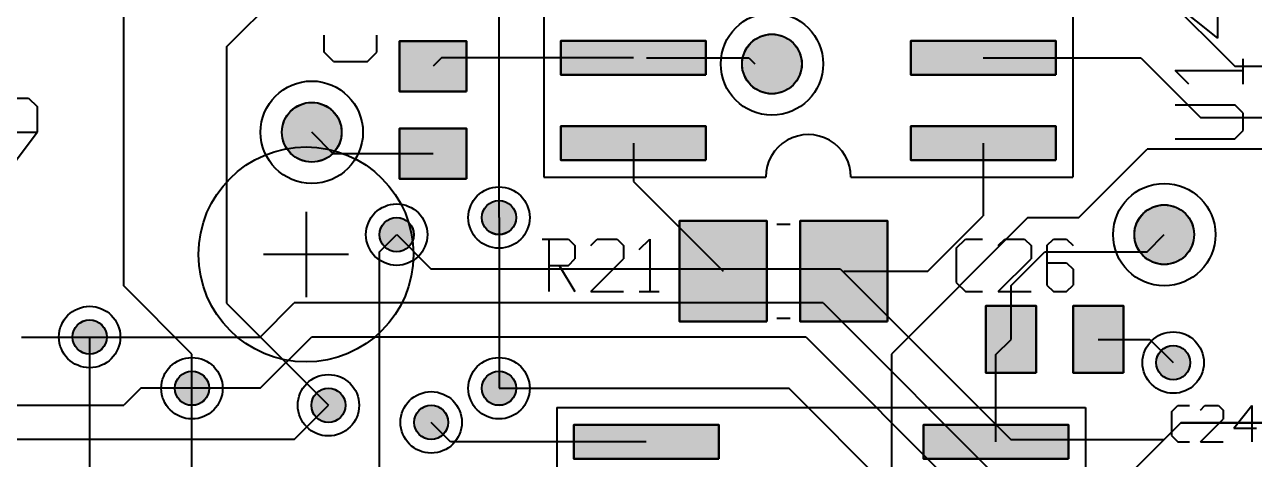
# Model space of a CAD drawing. Header units: millimetres. Extents: x 3 to 131, y 2 to 65.
# Drawn here: x 87.59 to 105.9, y 35.14 to 41.61 of the extents above; entities that cross this region are included whole.
import ezdxf

# ---------------------------------------------------------------- set-up
doc = ezdxf.new("R2010")
doc.units = ezdxf.units.MM
for name, color, linetype in [('bottom_copper', 7, 'Continuous'), ('drill_plated', 7, 'Continuous'), ('top_copper', 7, 'Continuous'), ('top_silk', 7, 'Continuous')]:
    doc.layers.add(name, color=color, linetype=linetype)

msp = doc.modelspace()

# ---------------------------------------------------------------- hatches: boundary and pattern name
at = {"layer": 'bottom_copper', "lineweight": 40}
for points in [[(99.154, 40.934), (99.128, 40.85), (99.087, 40.774), (99.032, 40.706), (98.965, 40.651), (98.888, 40.61), (98.805, 40.585), (98.718, 40.576), (98.631, 40.585), (98.548, 40.61), (98.471, 40.651), (98.403, 40.706), (98.348, 40.774), (98.307, 40.85), (98.282, 40.934), (98.273, 41.021), (98.282, 41.107), (98.307, 41.191), (98.348, 41.268), (98.403, 41.335), (98.471, 41.39), (98.548, 41.431), (98.631, 41.457), (98.718, 41.465), (98.805, 41.457), (98.888, 41.431), (98.965, 41.39), (99.032, 41.335), (99.087, 41.268), (99.128, 41.191), (99.154, 41.107), (99.162, 41.021), (99.154, 40.934)], [(92.302, 39.918), (92.277, 39.834), (92.235, 39.758), (92.18, 39.69), (92.113, 39.635), (92.036, 39.594), (91.953, 39.569), (91.866, 39.56), (91.779, 39.569), (91.696, 39.594), (91.619, 39.635), (91.552, 39.69), (91.496, 39.758), (91.455, 39.834), (91.43, 39.918), (91.421, 40.005), (91.43, 40.091), (91.455, 40.175), (91.496, 40.252), (91.552, 40.319), (91.619, 40.374), (91.696, 40.415), (91.779, 40.441), (91.866, 40.449), (91.953, 40.441), (92.036, 40.415), (92.113, 40.374), (92.18, 40.319), (92.235, 40.252), (92.277, 40.175), (92.302, 40.091), (92.31, 40.005), (92.302, 39.918)], [(94.903, 38.685), (94.888, 38.637), (94.865, 38.593), (94.833, 38.555), (94.795, 38.523), (94.751, 38.5), (94.703, 38.485), (94.654, 38.481), (94.604, 38.485), (94.557, 38.5), (94.513, 38.523), (94.474, 38.555), (94.443, 38.593), (94.419, 38.637), (94.405, 38.685), (94.4, 38.735), (94.405, 38.784), (94.419, 38.832), (94.443, 38.876), (94.474, 38.914), (94.513, 38.946), (94.557, 38.969), (94.604, 38.984), (94.654, 38.989), (94.703, 38.984), (94.751, 38.969), (94.795, 38.946), (94.833, 38.914), (94.865, 38.876), (94.888, 38.832), (94.903, 38.784), (94.908, 38.735), (94.903, 38.685)], [(104.996, 38.394), (104.97, 38.31), (104.929, 38.234), (104.874, 38.166), (104.807, 38.111), (104.73, 38.07), (104.647, 38.045), (104.56, 38.036), (104.473, 38.045), (104.39, 38.07), (104.313, 38.111), (104.245, 38.166), (104.19, 38.234), (104.149, 38.31), (104.124, 38.394), (104.115, 38.481), (104.124, 38.567), (104.149, 38.651), (104.19, 38.728), (104.245, 38.795), (104.313, 38.85), (104.39, 38.891), (104.473, 38.917), (104.56, 38.925), (104.647, 38.917), (104.73, 38.891), (104.807, 38.85), (104.874, 38.795), (104.929, 38.728), (104.97, 38.651), (104.996, 38.567), (105.004, 38.481), (104.996, 38.394)], [(93.379, 38.431), (93.364, 38.383), (93.341, 38.339), (93.309, 38.301), (93.271, 38.269), (93.227, 38.246), (93.179, 38.231), (93.13, 38.227), (93.08, 38.231), (93.033, 38.246), (92.989, 38.269), (92.95, 38.301), (92.919, 38.339), (92.895, 38.383), (92.881, 38.431), (92.876, 38.481), (92.881, 38.53), (92.895, 38.578), (92.919, 38.622), (92.95, 38.66), (92.989, 38.692), (93.033, 38.715), (93.08, 38.73), (93.13, 38.735), (93.179, 38.73), (93.227, 38.715), (93.271, 38.692), (93.309, 38.66), (93.341, 38.622), (93.364, 38.578), (93.379, 38.53), (93.384, 38.481), (93.379, 38.431)], [(88.807, 36.907), (88.792, 36.859), (88.769, 36.815), (88.737, 36.777), (88.699, 36.745), (88.655, 36.722), (88.607, 36.707), (88.558, 36.703), (88.508, 36.707), (88.461, 36.722), (88.417, 36.745), (88.378, 36.777), (88.347, 36.815), (88.323, 36.859), (88.309, 36.907), (88.304, 36.957), (88.309, 37.006), (88.323, 37.054), (88.347, 37.098), (88.378, 37.136), (88.417, 37.168), (88.461, 37.191), (88.508, 37.206), (88.558, 37.211), (88.607, 37.206), (88.655, 37.191), (88.699, 37.168), (88.737, 37.136), (88.769, 37.098), (88.792, 37.054), (88.807, 37.006), (88.812, 36.957), (88.807, 36.907)], [(104.942, 36.526), (104.928, 36.478), (104.904, 36.434), (104.873, 36.396), (104.834, 36.364), (104.79, 36.341), (104.742, 36.326), (104.693, 36.322), (104.643, 36.326), (104.596, 36.341), (104.552, 36.364), (104.513, 36.396), (104.482, 36.434), (104.458, 36.478), (104.444, 36.526), (104.439, 36.576), (104.444, 36.625), (104.458, 36.673), (104.482, 36.717), (104.513, 36.755), (104.552, 36.787), (104.596, 36.81), (104.643, 36.825), (104.693, 36.83), (104.742, 36.825), (104.79, 36.81), (104.834, 36.787), (104.873, 36.755), (104.904, 36.717), (104.928, 36.673), (104.942, 36.625), (104.947, 36.576), (104.942, 36.526)], [(90.331, 36.145), (90.316, 36.097), (90.293, 36.053), (90.261, 36.015), (90.223, 35.983), (90.179, 35.96), (90.131, 35.945), (90.082, 35.941), (90.032, 35.945), (89.985, 35.96), (89.941, 35.983), (89.902, 36.015), (89.871, 36.053), (89.847, 36.097), (89.833, 36.145), (89.828, 36.194), (89.833, 36.244), (89.847, 36.292), (89.871, 36.336), (89.902, 36.374), (89.941, 36.406), (89.985, 36.429), (90.032, 36.444), (90.082, 36.449), (90.131, 36.444), (90.179, 36.429), (90.223, 36.406), (90.261, 36.374), (90.293, 36.336), (90.316, 36.292), (90.331, 36.244), (90.336, 36.194), (90.331, 36.145)], [(94.903, 36.145), (94.888, 36.097), (94.865, 36.053), (94.833, 36.015), (94.795, 35.983), (94.751, 35.96), (94.703, 35.945), (94.654, 35.941), (94.604, 35.945), (94.557, 35.96), (94.513, 35.983), (94.474, 36.015), (94.443, 36.053), (94.419, 36.097), (94.405, 36.145), (94.4, 36.194), (94.405, 36.244), (94.419, 36.292), (94.443, 36.336), (94.474, 36.374), (94.513, 36.406), (94.557, 36.429), (94.604, 36.444), (94.654, 36.449), (94.703, 36.444), (94.751, 36.429), (94.795, 36.406), (94.833, 36.374), (94.865, 36.336), (94.888, 36.292), (94.903, 36.244), (94.908, 36.194), (94.903, 36.145)], [(92.363, 35.891), (92.348, 35.843), (92.325, 35.799), (92.293, 35.761), (92.255, 35.729), (92.211, 35.706), (92.163, 35.691), (92.114, 35.687), (92.064, 35.691), (92.017, 35.706), (91.973, 35.729), (91.934, 35.761), (91.903, 35.799), (91.879, 35.843), (91.865, 35.891), (91.86, 35.941), (91.865, 35.99), (91.879, 36.038), (91.903, 36.082), (91.934, 36.12), (91.973, 36.152), (92.017, 36.175), (92.064, 36.19), (92.114, 36.194), (92.163, 36.19), (92.211, 36.175), (92.255, 36.152), (92.293, 36.12), (92.325, 36.082), (92.348, 36.038), (92.363, 35.99), (92.368, 35.941), (92.363, 35.891)], [(93.893, 35.637), (93.879, 35.589), (93.855, 35.545), (93.824, 35.507), (93.785, 35.475), (93.741, 35.452), (93.693, 35.437), (93.644, 35.432), (93.594, 35.437), (93.547, 35.452), (93.503, 35.475), (93.464, 35.507), (93.433, 35.545), (93.409, 35.589), (93.395, 35.637), (93.39, 35.687), (93.395, 35.736), (93.409, 35.784), (93.433, 35.828), (93.464, 35.866), (93.503, 35.898), (93.547, 35.921), (93.594, 35.936), (93.644, 35.941), (93.693, 35.936), (93.741, 35.921), (93.785, 35.898), (93.824, 35.866), (93.855, 35.828), (93.879, 35.784), (93.893, 35.736), (93.898, 35.687), (93.893, 35.637)]]:
    msp.add_hatch(color=7, dxfattribs=at).paths.add_polyline_path(points, flags=0)
at = {"layer": 'drill_plated', "lineweight": 40}
for points in [[(99.154, 40.934), (99.128, 40.85), (99.087, 40.774), (99.032, 40.706), (98.965, 40.651), (98.888, 40.61), (98.805, 40.585), (98.718, 40.576), (98.631, 40.585), (98.548, 40.61), (98.471, 40.651), (98.403, 40.706), (98.348, 40.774), (98.307, 40.85), (98.282, 40.934), (98.273, 41.021), (98.282, 41.107), (98.307, 41.191), (98.348, 41.268), (98.403, 41.335), (98.471, 41.39), (98.548, 41.431), (98.631, 41.457), (98.718, 41.465), (98.805, 41.457), (98.888, 41.431), (98.965, 41.39), (99.032, 41.335), (99.087, 41.268), (99.128, 41.191), (99.154, 41.107), (99.162, 41.021), (99.154, 40.934)], [(92.302, 39.918), (92.277, 39.834), (92.235, 39.758), (92.18, 39.69), (92.113, 39.635), (92.036, 39.594), (91.953, 39.569), (91.866, 39.56), (91.779, 39.569), (91.696, 39.594), (91.619, 39.635), (91.552, 39.69), (91.496, 39.758), (91.455, 39.834), (91.43, 39.918), (91.421, 40.005), (91.43, 40.091), (91.455, 40.175), (91.496, 40.252), (91.552, 40.319), (91.619, 40.374), (91.696, 40.415), (91.779, 40.441), (91.866, 40.449), (91.953, 40.441), (92.036, 40.415), (92.113, 40.374), (92.18, 40.319), (92.235, 40.252), (92.277, 40.175), (92.302, 40.091), (92.31, 40.005), (92.302, 39.918)], [(94.903, 38.685), (94.888, 38.637), (94.865, 38.593), (94.833, 38.555), (94.795, 38.523), (94.751, 38.5), (94.703, 38.485), (94.654, 38.481), (94.604, 38.485), (94.557, 38.5), (94.513, 38.523), (94.474, 38.555), (94.443, 38.593), (94.419, 38.637), (94.405, 38.685), (94.4, 38.735), (94.405, 38.784), (94.419, 38.832), (94.443, 38.876), (94.474, 38.914), (94.513, 38.946), (94.557, 38.969), (94.604, 38.984), (94.654, 38.989), (94.703, 38.984), (94.751, 38.969), (94.795, 38.946), (94.833, 38.914), (94.865, 38.876), (94.888, 38.832), (94.903, 38.784), (94.908, 38.735), (94.903, 38.685)], [(104.996, 38.394), (104.97, 38.31), (104.929, 38.234), (104.874, 38.166), (104.807, 38.111), (104.73, 38.07), (104.647, 38.045), (104.56, 38.036), (104.473, 38.045), (104.39, 38.07), (104.313, 38.111), (104.245, 38.166), (104.19, 38.234), (104.149, 38.31), (104.124, 38.394), (104.115, 38.481), (104.124, 38.567), (104.149, 38.651), (104.19, 38.728), (104.245, 38.795), (104.313, 38.85), (104.39, 38.891), (104.473, 38.917), (104.56, 38.925), (104.647, 38.917), (104.73, 38.891), (104.807, 38.85), (104.874, 38.795), (104.929, 38.728), (104.97, 38.651), (104.996, 38.567), (105.004, 38.481), (104.996, 38.394)], [(93.379, 38.431), (93.364, 38.383), (93.341, 38.339), (93.309, 38.301), (93.271, 38.269), (93.227, 38.246), (93.179, 38.231), (93.13, 38.227), (93.08, 38.231), (93.033, 38.246), (92.989, 38.269), (92.95, 38.301), (92.919, 38.339), (92.895, 38.383), (92.881, 38.431), (92.876, 38.481), (92.881, 38.53), (92.895, 38.578), (92.919, 38.622), (92.95, 38.66), (92.989, 38.692), (93.033, 38.715), (93.08, 38.73), (93.13, 38.735), (93.179, 38.73), (93.227, 38.715), (93.271, 38.692), (93.309, 38.66), (93.341, 38.622), (93.364, 38.578), (93.379, 38.53), (93.384, 38.481), (93.379, 38.431)], [(88.807, 36.907), (88.792, 36.859), (88.769, 36.815), (88.737, 36.777), (88.699, 36.745), (88.655, 36.722), (88.607, 36.707), (88.558, 36.703), (88.508, 36.707), (88.461, 36.722), (88.417, 36.745), (88.378, 36.777), (88.347, 36.815), (88.323, 36.859), (88.309, 36.907), (88.304, 36.957), (88.309, 37.006), (88.323, 37.054), (88.347, 37.098), (88.378, 37.136), (88.417, 37.168), (88.461, 37.191), (88.508, 37.206), (88.558, 37.211), (88.607, 37.206), (88.655, 37.191), (88.699, 37.168), (88.737, 37.136), (88.769, 37.098), (88.792, 37.054), (88.807, 37.006), (88.812, 36.957), (88.807, 36.907)], [(104.942, 36.526), (104.928, 36.478), (104.904, 36.434), (104.873, 36.396), (104.834, 36.364), (104.79, 36.341), (104.742, 36.326), (104.693, 36.322), (104.643, 36.326), (104.596, 36.341), (104.552, 36.364), (104.513, 36.396), (104.482, 36.434), (104.458, 36.478), (104.444, 36.526), (104.439, 36.576), (104.444, 36.625), (104.458, 36.673), (104.482, 36.717), (104.513, 36.755), (104.552, 36.787), (104.596, 36.81), (104.643, 36.825), (104.693, 36.83), (104.742, 36.825), (104.79, 36.81), (104.834, 36.787), (104.873, 36.755), (104.904, 36.717), (104.928, 36.673), (104.942, 36.625), (104.947, 36.576), (104.942, 36.526)], [(90.331, 36.145), (90.316, 36.097), (90.293, 36.053), (90.261, 36.015), (90.223, 35.983), (90.179, 35.96), (90.131, 35.945), (90.082, 35.941), (90.032, 35.945), (89.985, 35.96), (89.941, 35.983), (89.902, 36.015), (89.871, 36.053), (89.847, 36.097), (89.833, 36.145), (89.828, 36.194), (89.833, 36.244), (89.847, 36.292), (89.871, 36.336), (89.902, 36.374), (89.941, 36.406), (89.985, 36.429), (90.032, 36.444), (90.082, 36.449), (90.131, 36.444), (90.179, 36.429), (90.223, 36.406), (90.261, 36.374), (90.293, 36.336), (90.316, 36.292), (90.331, 36.244), (90.336, 36.194), (90.331, 36.145)], [(94.903, 36.145), (94.888, 36.097), (94.865, 36.053), (94.833, 36.015), (94.795, 35.983), (94.751, 35.96), (94.703, 35.945), (94.654, 35.941), (94.604, 35.945), (94.557, 35.96), (94.513, 35.983), (94.474, 36.015), (94.443, 36.053), (94.419, 36.097), (94.405, 36.145), (94.4, 36.194), (94.405, 36.244), (94.419, 36.292), (94.443, 36.336), (94.474, 36.374), (94.513, 36.406), (94.557, 36.429), (94.604, 36.444), (94.654, 36.449), (94.703, 36.444), (94.751, 36.429), (94.795, 36.406), (94.833, 36.374), (94.865, 36.336), (94.888, 36.292), (94.903, 36.244), (94.908, 36.194), (94.903, 36.145)], [(92.363, 35.891), (92.348, 35.843), (92.325, 35.799), (92.293, 35.761), (92.255, 35.729), (92.211, 35.706), (92.163, 35.691), (92.114, 35.687), (92.064, 35.691), (92.017, 35.706), (91.973, 35.729), (91.934, 35.761), (91.903, 35.799), (91.879, 35.843), (91.865, 35.891), (91.86, 35.941), (91.865, 35.99), (91.879, 36.038), (91.903, 36.082), (91.934, 36.12), (91.973, 36.152), (92.017, 36.175), (92.064, 36.19), (92.114, 36.194), (92.163, 36.19), (92.211, 36.175), (92.255, 36.152), (92.293, 36.12), (92.325, 36.082), (92.348, 36.038), (92.363, 35.99), (92.368, 35.941), (92.363, 35.891)], [(93.893, 35.637), (93.879, 35.589), (93.855, 35.545), (93.824, 35.507), (93.785, 35.475), (93.741, 35.452), (93.693, 35.437), (93.644, 35.432), (93.594, 35.437), (93.547, 35.452), (93.503, 35.475), (93.464, 35.507), (93.433, 35.545), (93.409, 35.589), (93.395, 35.637), (93.39, 35.687), (93.395, 35.736), (93.409, 35.784), (93.433, 35.828), (93.464, 35.866), (93.503, 35.898), (93.547, 35.921), (93.594, 35.936), (93.644, 35.941), (93.693, 35.936), (93.741, 35.921), (93.785, 35.898), (93.824, 35.866), (93.855, 35.828), (93.879, 35.784), (93.893, 35.736), (93.898, 35.687), (93.893, 35.637)]]:
    msp.add_hatch(color=7, dxfattribs=at).paths.add_polyline_path(points, flags=0)
at = {"layer": 'top_copper', "lineweight": 40}
for points in [[(99.154, 40.934), (99.128, 40.85), (99.087, 40.774), (99.032, 40.706), (98.965, 40.651), (98.888, 40.61), (98.805, 40.585), (98.718, 40.576), (98.631, 40.585), (98.548, 40.61), (98.471, 40.651), (98.403, 40.706), (98.348, 40.774), (98.307, 40.85), (98.282, 40.934), (98.273, 41.021), (98.282, 41.107), (98.307, 41.191), (98.348, 41.268), (98.403, 41.335), (98.471, 41.39), (98.548, 41.431), (98.631, 41.457), (98.718, 41.465), (98.805, 41.457), (98.888, 41.431), (98.965, 41.39), (99.032, 41.335), (99.087, 41.268), (99.128, 41.191), (99.154, 41.107), (99.162, 41.021), (99.154, 40.934)], [(94.172, 40.611), (93.172, 40.611), (93.172, 41.361), (94.172, 41.361), (94.172, 40.611)], [(97.736, 40.859), (95.577, 40.859), (95.577, 41.367), (97.736, 41.367), (97.736, 40.859)], [(102.943, 40.859), (100.784, 40.859), (100.784, 41.367), (102.943, 41.367), (102.943, 40.859)], [(92.302, 39.918), (92.277, 39.834), (92.235, 39.758), (92.18, 39.69), (92.113, 39.635), (92.036, 39.594), (91.953, 39.569), (91.866, 39.56), (91.779, 39.569), (91.696, 39.594), (91.619, 39.635), (91.552, 39.69), (91.496, 39.758), (91.455, 39.834), (91.43, 39.918), (91.421, 40.005), (91.43, 40.091), (91.455, 40.175), (91.496, 40.252), (91.552, 40.319), (91.619, 40.374), (91.696, 40.415), (91.779, 40.441), (91.866, 40.449), (91.953, 40.441), (92.036, 40.415), (92.113, 40.374), (92.18, 40.319), (92.235, 40.252), (92.277, 40.175), (92.302, 40.091), (92.31, 40.005), (92.302, 39.918)], [(94.172, 39.311), (93.172, 39.311), (93.172, 40.06), (94.172, 40.06), (94.172, 39.311)], [(97.736, 39.589), (95.577, 39.589), (95.577, 40.097), (97.736, 40.097), (97.736, 39.589)], [(102.943, 39.589), (100.784, 39.589), (100.784, 40.097), (102.943, 40.097), (102.943, 39.589)], [(94.903, 38.685), (94.888, 38.637), (94.865, 38.593), (94.833, 38.555), (94.795, 38.523), (94.751, 38.5), (94.703, 38.485), (94.654, 38.481), (94.604, 38.485), (94.557, 38.5), (94.513, 38.523), (94.474, 38.555), (94.443, 38.593), (94.419, 38.637), (94.405, 38.685), (94.4, 38.735), (94.405, 38.784), (94.419, 38.832), (94.443, 38.876), (94.474, 38.914), (94.513, 38.946), (94.557, 38.969), (94.604, 38.984), (94.654, 38.989), (94.703, 38.984), (94.751, 38.969), (94.795, 38.946), (94.833, 38.914), (94.865, 38.876), (94.888, 38.832), (94.903, 38.784), (94.908, 38.735), (94.903, 38.685)], [(104.996, 38.394), (104.97, 38.31), (104.929, 38.234), (104.874, 38.166), (104.807, 38.111), (104.73, 38.07), (104.647, 38.045), (104.56, 38.036), (104.473, 38.045), (104.39, 38.07), (104.313, 38.111), (104.245, 38.166), (104.19, 38.234), (104.149, 38.31), (104.124, 38.394), (104.115, 38.481), (104.124, 38.567), (104.149, 38.651), (104.19, 38.728), (104.245, 38.795), (104.313, 38.85), (104.39, 38.891), (104.473, 38.917), (104.56, 38.925), (104.647, 38.917), (104.73, 38.891), (104.807, 38.85), (104.874, 38.795), (104.929, 38.728), (104.97, 38.651), (104.996, 38.567), (105.004, 38.481), (104.996, 38.394)], [(93.379, 38.431), (93.364, 38.383), (93.341, 38.339), (93.309, 38.301), (93.271, 38.269), (93.227, 38.246), (93.179, 38.231), (93.13, 38.227), (93.08, 38.231), (93.033, 38.246), (92.989, 38.269), (92.95, 38.301), (92.919, 38.339), (92.895, 38.383), (92.881, 38.431), (92.876, 38.481), (92.881, 38.53), (92.895, 38.578), (92.919, 38.622), (92.95, 38.66), (92.989, 38.692), (93.033, 38.715), (93.08, 38.73), (93.13, 38.735), (93.179, 38.73), (93.227, 38.715), (93.271, 38.692), (93.309, 38.66), (93.341, 38.622), (93.364, 38.578), (93.379, 38.53), (93.384, 38.481), (93.379, 38.431)], [(98.64, 37.188), (97.34, 37.188), (97.34, 38.687), (98.64, 38.687), (98.64, 37.188)], [(100.44, 37.188), (99.14, 37.188), (99.14, 38.687), (100.44, 38.687), (100.44, 37.188)], [(102.653, 36.422), (101.903, 36.422), (101.903, 37.422), (102.653, 37.422), (102.653, 36.422)], [(103.953, 36.422), (103.204, 36.422), (103.204, 37.422), (103.953, 37.422), (103.953, 36.422)], [(88.807, 36.907), (88.792, 36.859), (88.769, 36.815), (88.737, 36.777), (88.699, 36.745), (88.655, 36.722), (88.607, 36.707), (88.558, 36.703), (88.508, 36.707), (88.461, 36.722), (88.417, 36.745), (88.378, 36.777), (88.347, 36.815), (88.323, 36.859), (88.309, 36.907), (88.304, 36.957), (88.309, 37.006), (88.323, 37.054), (88.347, 37.098), (88.378, 37.136), (88.417, 37.168), (88.461, 37.191), (88.508, 37.206), (88.558, 37.211), (88.607, 37.206), (88.655, 37.191), (88.699, 37.168), (88.737, 37.136), (88.769, 37.098), (88.792, 37.054), (88.807, 37.006), (88.812, 36.957), (88.807, 36.907)], [(104.942, 36.526), (104.928, 36.478), (104.904, 36.434), (104.873, 36.396), (104.834, 36.364), (104.79, 36.341), (104.742, 36.326), (104.693, 36.322), (104.643, 36.326), (104.596, 36.341), (104.552, 36.364), (104.513, 36.396), (104.482, 36.434), (104.458, 36.478), (104.444, 36.526), (104.439, 36.576), (104.444, 36.625), (104.458, 36.673), (104.482, 36.717), (104.513, 36.755), (104.552, 36.787), (104.596, 36.81), (104.643, 36.825), (104.693, 36.83), (104.742, 36.825), (104.79, 36.81), (104.834, 36.787), (104.873, 36.755), (104.904, 36.717), (104.928, 36.673), (104.942, 36.625), (104.947, 36.576), (104.942, 36.526)], [(90.331, 36.145), (90.316, 36.097), (90.293, 36.053), (90.261, 36.015), (90.223, 35.983), (90.179, 35.96), (90.131, 35.945), (90.082, 35.941), (90.032, 35.945), (89.985, 35.96), (89.941, 35.983), (89.902, 36.015), (89.871, 36.053), (89.847, 36.097), (89.833, 36.145), (89.828, 36.194), (89.833, 36.244), (89.847, 36.292), (89.871, 36.336), (89.902, 36.374), (89.941, 36.406), (89.985, 36.429), (90.032, 36.444), (90.082, 36.449), (90.131, 36.444), (90.179, 36.429), (90.223, 36.406), (90.261, 36.374), (90.293, 36.336), (90.316, 36.292), (90.331, 36.244), (90.336, 36.194), (90.331, 36.145)], [(94.903, 36.145), (94.888, 36.097), (94.865, 36.053), (94.833, 36.015), (94.795, 35.983), (94.751, 35.96), (94.703, 35.945), (94.654, 35.941), (94.604, 35.945), (94.557, 35.96), (94.513, 35.983), (94.474, 36.015), (94.443, 36.053), (94.419, 36.097), (94.405, 36.145), (94.4, 36.194), (94.405, 36.244), (94.419, 36.292), (94.443, 36.336), (94.474, 36.374), (94.513, 36.406), (94.557, 36.429), (94.604, 36.444), (94.654, 36.449), (94.703, 36.444), (94.751, 36.429), (94.795, 36.406), (94.833, 36.374), (94.865, 36.336), (94.888, 36.292), (94.903, 36.244), (94.908, 36.194), (94.903, 36.145)], [(92.363, 35.891), (92.348, 35.843), (92.325, 35.799), (92.293, 35.761), (92.255, 35.729), (92.211, 35.706), (92.163, 35.691), (92.114, 35.687), (92.064, 35.691), (92.017, 35.706), (91.973, 35.729), (91.934, 35.761), (91.903, 35.799), (91.879, 35.843), (91.865, 35.891), (91.86, 35.941), (91.865, 35.99), (91.879, 36.038), (91.903, 36.082), (91.934, 36.12), (91.973, 36.152), (92.017, 36.175), (92.064, 36.19), (92.114, 36.194), (92.163, 36.19), (92.211, 36.175), (92.255, 36.152), (92.293, 36.12), (92.325, 36.082), (92.348, 36.038), (92.363, 35.99), (92.368, 35.941), (92.363, 35.891)], [(93.893, 35.637), (93.879, 35.589), (93.855, 35.545), (93.824, 35.507), (93.785, 35.475), (93.741, 35.452), (93.693, 35.437), (93.644, 35.432), (93.594, 35.437), (93.547, 35.452), (93.503, 35.475), (93.464, 35.507), (93.433, 35.545), (93.409, 35.589), (93.395, 35.637), (93.39, 35.687), (93.395, 35.736), (93.409, 35.784), (93.433, 35.828), (93.464, 35.866), (93.503, 35.898), (93.547, 35.921), (93.594, 35.936), (93.644, 35.941), (93.693, 35.936), (93.741, 35.921), (93.785, 35.898), (93.824, 35.866), (93.855, 35.828), (93.879, 35.784), (93.893, 35.736), (93.898, 35.687), (93.893, 35.637)], [(97.927, 35.144), (95.768, 35.144), (95.768, 35.652), (97.927, 35.652), (97.927, 35.144)], [(103.134, 35.144), (100.975, 35.144), (100.975, 35.652), (103.134, 35.652), (103.134, 35.144)]]:
    msp.add_hatch(color=7, dxfattribs=at).paths.add_polyline_path(points, flags=0)

# ---------------------------------------------------------------- linework, layer by layer
at = {"layer": 'bottom_copper', "color": 7, "lineweight": 40}
for p, q in [((94.654, 38.735), (94.654, 48.133)), ((93.13, 38.481), (93.638, 37.973)), ((93.638, 37.973), (99.734, 37.973)), ((99.734, 37.973), (102.274, 35.432)), ((91.098, 36.957), (91.606, 37.465)), ((99.48, 37.465), (91.606, 37.465)), ((99.48, 37.465), (102.782, 34.163)), ((87.542, 36.957), (91.098, 36.957)), ((91.098, 36.194), (91.86, 36.957)), ((99.226, 36.957), (91.86, 36.957)), ((99.226, 36.957), (102.528, 33.654)), ((89.32, 36.194), (89.066, 35.941)), ((91.098, 36.194), (89.32, 36.194)), ((94.654, 36.194), (98.972, 36.194)), ((101.258, 33.908), (98.972, 36.194)), ((66.463, 35.944), (89.066, 35.941)), ((91.606, 35.432), (92.114, 35.941)), ((104.56, 35.432), (104.809, 35.682)), ((104.809, 35.682), (107.866, 35.682)), ((91.606, 35.432), (70.778, 35.432)), ((102.274, 35.432), (104.56, 35.432))]:
    msp.add_line(p, q, dxfattribs=at)
for points in [[(99.154, 40.934), (99.128, 40.85), (99.087, 40.774), (99.032, 40.706), (98.965, 40.651), (98.888, 40.61), (98.805, 40.585), (98.718, 40.576), (98.631, 40.585), (98.548, 40.61), (98.471, 40.651), (98.403, 40.706), (98.348, 40.774), (98.307, 40.85), (98.282, 40.934), (98.273, 41.021), (98.282, 41.107), (98.307, 41.191), (98.348, 41.268), (98.403, 41.335), (98.471, 41.39), (98.548, 41.431), (98.631, 41.457), (98.718, 41.465), (98.805, 41.457), (98.888, 41.431), (98.965, 41.39), (99.032, 41.335), (99.087, 41.268), (99.128, 41.191), (99.154, 41.107), (99.162, 41.021), (99.154, 40.934)], [(92.302, 39.918), (92.277, 39.834), (92.235, 39.758), (92.18, 39.69), (92.113, 39.635), (92.036, 39.594), (91.953, 39.569), (91.866, 39.56), (91.779, 39.569), (91.696, 39.594), (91.619, 39.635), (91.552, 39.69), (91.496, 39.758), (91.455, 39.834), (91.43, 39.918), (91.421, 40.005), (91.43, 40.091), (91.455, 40.175), (91.496, 40.252), (91.552, 40.319), (91.619, 40.374), (91.696, 40.415), (91.779, 40.441), (91.866, 40.449), (91.953, 40.441), (92.036, 40.415), (92.113, 40.374), (92.18, 40.319), (92.235, 40.252), (92.277, 40.175), (92.302, 40.091), (92.31, 40.005), (92.302, 39.918)], [(94.903, 38.685), (94.888, 38.637), (94.865, 38.593), (94.833, 38.555), (94.795, 38.523), (94.751, 38.5), (94.703, 38.485), (94.654, 38.481), (94.604, 38.485), (94.557, 38.5), (94.513, 38.523), (94.474, 38.555), (94.443, 38.593), (94.419, 38.637), (94.405, 38.685), (94.4, 38.735), (94.405, 38.784), (94.419, 38.832), (94.443, 38.876), (94.474, 38.914), (94.513, 38.946), (94.557, 38.969), (94.604, 38.984), (94.654, 38.989), (94.703, 38.984), (94.751, 38.969), (94.795, 38.946), (94.833, 38.914), (94.865, 38.876), (94.888, 38.832), (94.903, 38.784), (94.908, 38.735), (94.903, 38.685)], [(104.996, 38.394), (104.97, 38.31), (104.929, 38.234), (104.874, 38.166), (104.807, 38.111), (104.73, 38.07), (104.647, 38.045), (104.56, 38.036), (104.473, 38.045), (104.39, 38.07), (104.313, 38.111), (104.245, 38.166), (104.19, 38.234), (104.149, 38.31), (104.124, 38.394), (104.115, 38.481), (104.124, 38.567), (104.149, 38.651), (104.19, 38.728), (104.245, 38.795), (104.313, 38.85), (104.39, 38.891), (104.473, 38.917), (104.56, 38.925), (104.647, 38.917), (104.73, 38.891), (104.807, 38.85), (104.874, 38.795), (104.929, 38.728), (104.97, 38.651), (104.996, 38.567), (105.004, 38.481), (104.996, 38.394)], [(93.379, 38.431), (93.364, 38.383), (93.341, 38.339), (93.309, 38.301), (93.271, 38.269), (93.227, 38.246), (93.179, 38.231), (93.13, 38.227), (93.08, 38.231), (93.033, 38.246), (92.989, 38.269), (92.95, 38.301), (92.919, 38.339), (92.895, 38.383), (92.881, 38.431), (92.876, 38.481), (92.881, 38.53), (92.895, 38.578), (92.919, 38.622), (92.95, 38.66), (92.989, 38.692), (93.033, 38.715), (93.08, 38.73), (93.13, 38.735), (93.179, 38.73), (93.227, 38.715), (93.271, 38.692), (93.309, 38.66), (93.341, 38.622), (93.364, 38.578), (93.379, 38.53), (93.384, 38.481), (93.379, 38.431)], [(88.807, 36.907), (88.792, 36.859), (88.769, 36.815), (88.737, 36.777), (88.699, 36.745), (88.655, 36.722), (88.607, 36.707), (88.558, 36.703), (88.508, 36.707), (88.461, 36.722), (88.417, 36.745), (88.378, 36.777), (88.347, 36.815), (88.323, 36.859), (88.309, 36.907), (88.304, 36.957), (88.309, 37.006), (88.323, 37.054), (88.347, 37.098), (88.378, 37.136), (88.417, 37.168), (88.461, 37.191), (88.508, 37.206), (88.558, 37.211), (88.607, 37.206), (88.655, 37.191), (88.699, 37.168), (88.737, 37.136), (88.769, 37.098), (88.792, 37.054), (88.807, 37.006), (88.812, 36.957), (88.807, 36.907)], [(104.942, 36.526), (104.928, 36.478), (104.904, 36.434), (104.873, 36.396), (104.834, 36.364), (104.79, 36.341), (104.742, 36.326), (104.693, 36.322), (104.643, 36.326), (104.596, 36.341), (104.552, 36.364), (104.513, 36.396), (104.482, 36.434), (104.458, 36.478), (104.444, 36.526), (104.439, 36.576), (104.444, 36.625), (104.458, 36.673), (104.482, 36.717), (104.513, 36.755), (104.552, 36.787), (104.596, 36.81), (104.643, 36.825), (104.693, 36.83), (104.742, 36.825), (104.79, 36.81), (104.834, 36.787), (104.873, 36.755), (104.904, 36.717), (104.928, 36.673), (104.942, 36.625), (104.947, 36.576), (104.942, 36.526)], [(90.331, 36.145), (90.316, 36.097), (90.293, 36.053), (90.261, 36.015), (90.223, 35.983), (90.179, 35.96), (90.131, 35.945), (90.082, 35.941), (90.032, 35.945), (89.985, 35.96), (89.941, 35.983), (89.902, 36.015), (89.871, 36.053), (89.847, 36.097), (89.833, 36.145), (89.828, 36.194), (89.833, 36.244), (89.847, 36.292), (89.871, 36.336), (89.902, 36.374), (89.941, 36.406), (89.985, 36.429), (90.032, 36.444), (90.082, 36.449), (90.131, 36.444), (90.179, 36.429), (90.223, 36.406), (90.261, 36.374), (90.293, 36.336), (90.316, 36.292), (90.331, 36.244), (90.336, 36.194), (90.331, 36.145)], [(94.903, 36.145), (94.888, 36.097), (94.865, 36.053), (94.833, 36.015), (94.795, 35.983), (94.751, 35.96), (94.703, 35.945), (94.654, 35.941), (94.604, 35.945), (94.557, 35.96), (94.513, 35.983), (94.474, 36.015), (94.443, 36.053), (94.419, 36.097), (94.405, 36.145), (94.4, 36.194), (94.405, 36.244), (94.419, 36.292), (94.443, 36.336), (94.474, 36.374), (94.513, 36.406), (94.557, 36.429), (94.604, 36.444), (94.654, 36.449), (94.703, 36.444), (94.751, 36.429), (94.795, 36.406), (94.833, 36.374), (94.865, 36.336), (94.888, 36.292), (94.903, 36.244), (94.908, 36.194), (94.903, 36.145)], [(92.363, 35.891), (92.348, 35.843), (92.325, 35.799), (92.293, 35.761), (92.255, 35.729), (92.211, 35.706), (92.163, 35.691), (92.114, 35.687), (92.064, 35.691), (92.017, 35.706), (91.973, 35.729), (91.934, 35.761), (91.903, 35.799), (91.879, 35.843), (91.865, 35.891), (91.86, 35.941), (91.865, 35.99), (91.879, 36.038), (91.903, 36.082), (91.934, 36.12), (91.973, 36.152), (92.017, 36.175), (92.064, 36.19), (92.114, 36.194), (92.163, 36.19), (92.211, 36.175), (92.255, 36.152), (92.293, 36.12), (92.325, 36.082), (92.348, 36.038), (92.363, 35.99), (92.368, 35.941), (92.363, 35.891)], [(93.893, 35.637), (93.879, 35.589), (93.855, 35.545), (93.824, 35.507), (93.785, 35.475), (93.741, 35.452), (93.693, 35.437), (93.644, 35.432), (93.594, 35.437), (93.547, 35.452), (93.503, 35.475), (93.464, 35.507), (93.433, 35.545), (93.409, 35.589), (93.395, 35.637), (93.39, 35.687), (93.395, 35.736), (93.409, 35.784), (93.433, 35.828), (93.464, 35.866), (93.503, 35.898), (93.547, 35.921), (93.594, 35.936), (93.644, 35.941), (93.693, 35.936), (93.741, 35.921), (93.785, 35.898), (93.824, 35.866), (93.855, 35.828), (93.879, 35.784), (93.893, 35.736), (93.898, 35.687), (93.893, 35.637)]]:
    msp.add_lwpolyline(points, close=True, dxfattribs=at)
for centre, major_axis in [((98.718, 41.021), (0.762, 0)), ((98.718, 41.021), (0.445, 0)), ((91.866, 40.005), (0.762, 0)), ((91.866, 40.005), (0.445, 0)), ((94.654, 38.735), (0.457, 0)), ((104.56, 38.481), (0.762, 0)), ((93.13, 38.481), (0.457, 0)), ((94.654, 38.735), (0.254, 0)), ((104.56, 38.481), (0.445, 0)), ((93.13, 38.481), (0.254, 0)), ((88.558, 36.957), (0.457, 0)), ((88.558, 36.957), (0.254, 0)), ((104.693, 36.576), (0.457, 0)), ((104.693, 36.576), (0.254, 0)), ((90.082, 36.194), (0.457, 0)), ((94.654, 36.194), (0.457, 0)), ((90.082, 36.194), (0.254, 0)), ((94.654, 36.194), (0.254, 0)), ((92.114, 35.941), (0.457, 0)), ((92.114, 35.941), (0.254, 0)), ((93.644, 35.687), (0.457, 0)), ((93.644, 35.687), (0.254, 0))]:
    msp.add_ellipse(centre, major_axis=major_axis, ratio=1, dxfattribs=at)
at = {"layer": 'drill_plated', "color": 7, "lineweight": 40}
for points in [[(99.154, 40.934), (99.128, 40.85), (99.087, 40.774), (99.032, 40.706), (98.965, 40.651), (98.888, 40.61), (98.805, 40.585), (98.718, 40.576), (98.631, 40.585), (98.548, 40.61), (98.471, 40.651), (98.403, 40.706), (98.348, 40.774), (98.307, 40.85), (98.282, 40.934), (98.273, 41.021), (98.282, 41.107), (98.307, 41.191), (98.348, 41.268), (98.403, 41.335), (98.471, 41.39), (98.548, 41.431), (98.631, 41.457), (98.718, 41.465), (98.805, 41.457), (98.888, 41.431), (98.965, 41.39), (99.032, 41.335), (99.087, 41.268), (99.128, 41.191), (99.154, 41.107), (99.162, 41.021), (99.154, 40.934)], [(92.302, 39.918), (92.277, 39.834), (92.235, 39.758), (92.18, 39.69), (92.113, 39.635), (92.036, 39.594), (91.953, 39.569), (91.866, 39.56), (91.779, 39.569), (91.696, 39.594), (91.619, 39.635), (91.552, 39.69), (91.496, 39.758), (91.455, 39.834), (91.43, 39.918), (91.421, 40.005), (91.43, 40.091), (91.455, 40.175), (91.496, 40.252), (91.552, 40.319), (91.619, 40.374), (91.696, 40.415), (91.779, 40.441), (91.866, 40.449), (91.953, 40.441), (92.036, 40.415), (92.113, 40.374), (92.18, 40.319), (92.235, 40.252), (92.277, 40.175), (92.302, 40.091), (92.31, 40.005), (92.302, 39.918)], [(94.903, 38.685), (94.888, 38.637), (94.865, 38.593), (94.833, 38.555), (94.795, 38.523), (94.751, 38.5), (94.703, 38.485), (94.654, 38.481), (94.604, 38.485), (94.557, 38.5), (94.513, 38.523), (94.474, 38.555), (94.443, 38.593), (94.419, 38.637), (94.405, 38.685), (94.4, 38.735), (94.405, 38.784), (94.419, 38.832), (94.443, 38.876), (94.474, 38.914), (94.513, 38.946), (94.557, 38.969), (94.604, 38.984), (94.654, 38.989), (94.703, 38.984), (94.751, 38.969), (94.795, 38.946), (94.833, 38.914), (94.865, 38.876), (94.888, 38.832), (94.903, 38.784), (94.908, 38.735), (94.903, 38.685)], [(104.996, 38.394), (104.97, 38.31), (104.929, 38.234), (104.874, 38.166), (104.807, 38.111), (104.73, 38.07), (104.647, 38.045), (104.56, 38.036), (104.473, 38.045), (104.39, 38.07), (104.313, 38.111), (104.245, 38.166), (104.19, 38.234), (104.149, 38.31), (104.124, 38.394), (104.115, 38.481), (104.124, 38.567), (104.149, 38.651), (104.19, 38.728), (104.245, 38.795), (104.313, 38.85), (104.39, 38.891), (104.473, 38.917), (104.56, 38.925), (104.647, 38.917), (104.73, 38.891), (104.807, 38.85), (104.874, 38.795), (104.929, 38.728), (104.97, 38.651), (104.996, 38.567), (105.004, 38.481), (104.996, 38.394)], [(93.379, 38.431), (93.364, 38.383), (93.341, 38.339), (93.309, 38.301), (93.271, 38.269), (93.227, 38.246), (93.179, 38.231), (93.13, 38.227), (93.08, 38.231), (93.033, 38.246), (92.989, 38.269), (92.95, 38.301), (92.919, 38.339), (92.895, 38.383), (92.881, 38.431), (92.876, 38.481), (92.881, 38.53), (92.895, 38.578), (92.919, 38.622), (92.95, 38.66), (92.989, 38.692), (93.033, 38.715), (93.08, 38.73), (93.13, 38.735), (93.179, 38.73), (93.227, 38.715), (93.271, 38.692), (93.309, 38.66), (93.341, 38.622), (93.364, 38.578), (93.379, 38.53), (93.384, 38.481), (93.379, 38.431)], [(88.807, 36.907), (88.792, 36.859), (88.769, 36.815), (88.737, 36.777), (88.699, 36.745), (88.655, 36.722), (88.607, 36.707), (88.558, 36.703), (88.508, 36.707), (88.461, 36.722), (88.417, 36.745), (88.378, 36.777), (88.347, 36.815), (88.323, 36.859), (88.309, 36.907), (88.304, 36.957), (88.309, 37.006), (88.323, 37.054), (88.347, 37.098), (88.378, 37.136), (88.417, 37.168), (88.461, 37.191), (88.508, 37.206), (88.558, 37.211), (88.607, 37.206), (88.655, 37.191), (88.699, 37.168), (88.737, 37.136), (88.769, 37.098), (88.792, 37.054), (88.807, 37.006), (88.812, 36.957), (88.807, 36.907)], [(104.942, 36.526), (104.928, 36.478), (104.904, 36.434), (104.873, 36.396), (104.834, 36.364), (104.79, 36.341), (104.742, 36.326), (104.693, 36.322), (104.643, 36.326), (104.596, 36.341), (104.552, 36.364), (104.513, 36.396), (104.482, 36.434), (104.458, 36.478), (104.444, 36.526), (104.439, 36.576), (104.444, 36.625), (104.458, 36.673), (104.482, 36.717), (104.513, 36.755), (104.552, 36.787), (104.596, 36.81), (104.643, 36.825), (104.693, 36.83), (104.742, 36.825), (104.79, 36.81), (104.834, 36.787), (104.873, 36.755), (104.904, 36.717), (104.928, 36.673), (104.942, 36.625), (104.947, 36.576), (104.942, 36.526)], [(90.331, 36.145), (90.316, 36.097), (90.293, 36.053), (90.261, 36.015), (90.223, 35.983), (90.179, 35.96), (90.131, 35.945), (90.082, 35.941), (90.032, 35.945), (89.985, 35.96), (89.941, 35.983), (89.902, 36.015), (89.871, 36.053), (89.847, 36.097), (89.833, 36.145), (89.828, 36.194), (89.833, 36.244), (89.847, 36.292), (89.871, 36.336), (89.902, 36.374), (89.941, 36.406), (89.985, 36.429), (90.032, 36.444), (90.082, 36.449), (90.131, 36.444), (90.179, 36.429), (90.223, 36.406), (90.261, 36.374), (90.293, 36.336), (90.316, 36.292), (90.331, 36.244), (90.336, 36.194), (90.331, 36.145)], [(94.903, 36.145), (94.888, 36.097), (94.865, 36.053), (94.833, 36.015), (94.795, 35.983), (94.751, 35.96), (94.703, 35.945), (94.654, 35.941), (94.604, 35.945), (94.557, 35.96), (94.513, 35.983), (94.474, 36.015), (94.443, 36.053), (94.419, 36.097), (94.405, 36.145), (94.4, 36.194), (94.405, 36.244), (94.419, 36.292), (94.443, 36.336), (94.474, 36.374), (94.513, 36.406), (94.557, 36.429), (94.604, 36.444), (94.654, 36.449), (94.703, 36.444), (94.751, 36.429), (94.795, 36.406), (94.833, 36.374), (94.865, 36.336), (94.888, 36.292), (94.903, 36.244), (94.908, 36.194), (94.903, 36.145)], [(92.363, 35.891), (92.348, 35.843), (92.325, 35.799), (92.293, 35.761), (92.255, 35.729), (92.211, 35.706), (92.163, 35.691), (92.114, 35.687), (92.064, 35.691), (92.017, 35.706), (91.973, 35.729), (91.934, 35.761), (91.903, 35.799), (91.879, 35.843), (91.865, 35.891), (91.86, 35.941), (91.865, 35.99), (91.879, 36.038), (91.903, 36.082), (91.934, 36.12), (91.973, 36.152), (92.017, 36.175), (92.064, 36.19), (92.114, 36.194), (92.163, 36.19), (92.211, 36.175), (92.255, 36.152), (92.293, 36.12), (92.325, 36.082), (92.348, 36.038), (92.363, 35.99), (92.368, 35.941), (92.363, 35.891)], [(93.893, 35.637), (93.879, 35.589), (93.855, 35.545), (93.824, 35.507), (93.785, 35.475), (93.741, 35.452), (93.693, 35.437), (93.644, 35.432), (93.594, 35.437), (93.547, 35.452), (93.503, 35.475), (93.464, 35.507), (93.433, 35.545), (93.409, 35.589), (93.395, 35.637), (93.39, 35.687), (93.395, 35.736), (93.409, 35.784), (93.433, 35.828), (93.464, 35.866), (93.503, 35.898), (93.547, 35.921), (93.594, 35.936), (93.644, 35.941), (93.693, 35.936), (93.741, 35.921), (93.785, 35.898), (93.824, 35.866), (93.855, 35.828), (93.879, 35.784), (93.893, 35.736), (93.898, 35.687), (93.893, 35.637)]]:
    msp.add_lwpolyline(points, close=True, dxfattribs=at)
for centre, major_axis in [((98.718, 41.021), (0.445, 0)), ((91.866, 40.005), (0.445, 0)), ((94.654, 38.735), (0.254, 0)), ((104.56, 38.481), (0.445, 0)), ((93.13, 38.481), (0.254, 0)), ((88.558, 36.957), (0.254, 0)), ((104.693, 36.576), (0.254, 0)), ((90.082, 36.194), (0.254, 0)), ((94.654, 36.194), (0.254, 0)), ((92.114, 35.941), (0.254, 0)), ((93.644, 35.687), (0.254, 0))]:
    msp.add_ellipse(centre, major_axis=major_axis, ratio=1, dxfattribs=at)
at = {"layer": 'top_copper', "color": 7, "lineweight": 40}
for p, q in [((89.066, 37.718), (89.066, 50.927)), ((90.596, 41.275), (91.704, 42.383)), ((104.213, 42.383), (105.61, 40.986)), ((90.596, 41.275), (90.596, 37.459)), ((93.172, 41.361), (93.172, 40.611)), ((94.172, 41.361), (93.172, 41.361)), ((94.172, 40.611), (94.172, 41.361)), ((95.577, 41.367), (95.577, 40.859)), ((97.736, 41.367), (95.577, 41.367)), ((97.736, 40.859), (97.736, 41.367)), ((100.784, 41.367), (100.784, 40.859)), ((102.943, 41.367), (100.784, 41.367)), ((102.943, 40.859), (102.943, 41.367)), ((93.799, 41.113), (93.672, 40.986)), ((96.657, 41.113), (93.799, 41.113)), ((96.848, 41.113), (98.372, 41.113)), ((98.372, 41.113), (98.464, 41.021)), ((101.864, 41.113), (104.213, 41.113)), ((104.213, 41.113), (105.102, 40.224)), ((95.577, 40.859), (97.736, 40.859)), ((100.784, 40.859), (102.943, 40.859)), ((105.61, 40.986), (107.642, 40.986)), ((93.172, 40.611), (94.172, 40.611)), ((105.102, 40.224), (108.15, 40.224)), ((92.185, 39.686), (91.866, 40.005)), ((93.172, 40.06), (93.172, 39.311)), ((94.172, 40.06), (93.172, 40.06)), ((94.172, 39.311), (94.172, 40.06)), ((95.577, 40.097), (95.577, 39.589)), ((97.736, 40.097), (95.577, 40.097)), ((97.736, 39.589), (97.736, 40.097)), ((100.784, 40.097), (100.784, 39.589)), ((102.943, 40.097), (100.784, 40.097)), ((102.943, 39.589), (102.943, 40.097)), ((96.657, 39.843), (96.657, 39.271)), ((101.864, 39.843), (101.864, 38.763)), ((103.29, 38.735), (104.306, 39.751)), ((108.624, 39.751), (104.306, 39.751)), ((93.672, 39.686), (92.185, 39.686)), ((95.577, 39.589), (97.736, 39.589)), ((100.784, 39.589), (102.943, 39.589)), ((93.172, 39.311), (94.172, 39.311)), ((96.657, 39.271), (97.99, 37.938)), ((94.654, 38.735), (94.654, 36.194)), ((98.64, 38.687), (97.34, 38.687)), ((97.34, 38.687), (97.34, 37.188)), ((98.64, 37.188), (98.64, 38.687)), ((100.44, 38.687), (99.14, 38.687)), ((99.14, 38.687), (99.14, 37.188)), ((100.44, 37.188), (100.44, 38.687)), ((102.528, 38.735), (100.496, 36.703)), ((101.038, 37.938), (101.864, 38.763)), ((102.528, 38.735), (103.29, 38.735)), ((92.876, 38.227), (93.13, 38.481)), ((104.306, 38.227), (104.56, 38.481)), ((92.876, 33.908), (92.876, 38.227)), ((102.278, 37.723), (102.782, 38.227)), ((102.782, 38.227), (104.306, 38.227)), ((99.79, 37.938), (101.038, 37.938)), ((90.082, 36.703), (89.066, 37.718)), ((102.278, 36.922), (102.278, 37.723)), ((90.596, 37.459), (92.114, 35.941)), ((102.653, 37.422), (101.903, 37.422)), ((101.903, 37.422), (101.903, 36.422)), ((102.653, 36.422), (102.653, 37.422)), ((103.953, 37.422), (103.204, 37.422)), ((103.204, 37.422), (103.204, 36.422)), ((103.953, 36.422), (103.953, 37.422)), ((97.34, 37.188), (98.64, 37.188)), ((99.14, 37.188), (100.44, 37.188)), ((88.558, 36.957), (88.558, 31.622)), ((102.054, 36.698), (102.278, 36.922)), ((103.578, 36.922), (104.347, 36.922)), ((104.347, 36.922), (104.693, 36.576)), ((90.082, 31.622), (90.082, 36.703)), ((100.496, 36.703), (100.496, 32.639)), ((102.054, 35.398), (102.054, 36.698)), ((101.903, 36.422), (102.653, 36.422)), ((103.204, 36.422), (103.953, 36.422)), ((93.933, 35.398), (93.644, 35.687)), ((95.768, 35.652), (95.768, 35.144)), ((97.927, 35.652), (95.768, 35.652)), ((97.927, 35.144), (97.927, 35.652)), ((100.975, 35.652), (100.975, 35.144)), ((103.134, 35.652), (100.975, 35.652)), ((103.134, 35.144), (103.134, 35.652)), ((104.809, 35.682), (104.052, 34.925)), ((106.596, 35.682), (104.809, 35.682)), ((96.847, 35.398), (93.933, 35.398)), ((95.768, 35.144), (97.927, 35.144)), ((100.975, 35.144), (103.134, 35.144))]:
    msp.add_line(p, q, dxfattribs=at)
for points in [[(99.154, 40.934), (99.128, 40.85), (99.087, 40.774), (99.032, 40.706), (98.965, 40.651), (98.888, 40.61), (98.805, 40.585), (98.718, 40.576), (98.631, 40.585), (98.548, 40.61), (98.471, 40.651), (98.403, 40.706), (98.348, 40.774), (98.307, 40.85), (98.282, 40.934), (98.273, 41.021), (98.282, 41.107), (98.307, 41.191), (98.348, 41.268), (98.403, 41.335), (98.471, 41.39), (98.548, 41.431), (98.631, 41.457), (98.718, 41.465), (98.805, 41.457), (98.888, 41.431), (98.965, 41.39), (99.032, 41.335), (99.087, 41.268), (99.128, 41.191), (99.154, 41.107), (99.162, 41.021), (99.154, 40.934)], [(94.172, 40.611), (93.172, 40.611), (93.172, 41.361), (94.172, 41.361), (94.172, 40.611)], [(97.736, 40.859), (95.577, 40.859), (95.577, 41.367), (97.736, 41.367), (97.736, 40.859)], [(102.943, 40.859), (100.784, 40.859), (100.784, 41.367), (102.943, 41.367), (102.943, 40.859)], [(92.302, 39.918), (92.277, 39.834), (92.235, 39.758), (92.18, 39.69), (92.113, 39.635), (92.036, 39.594), (91.953, 39.569), (91.866, 39.56), (91.779, 39.569), (91.696, 39.594), (91.619, 39.635), (91.552, 39.69), (91.496, 39.758), (91.455, 39.834), (91.43, 39.918), (91.421, 40.005), (91.43, 40.091), (91.455, 40.175), (91.496, 40.252), (91.552, 40.319), (91.619, 40.374), (91.696, 40.415), (91.779, 40.441), (91.866, 40.449), (91.953, 40.441), (92.036, 40.415), (92.113, 40.374), (92.18, 40.319), (92.235, 40.252), (92.277, 40.175), (92.302, 40.091), (92.31, 40.005), (92.302, 39.918)], [(94.172, 39.311), (93.172, 39.311), (93.172, 40.06), (94.172, 40.06), (94.172, 39.311)], [(97.736, 39.589), (95.577, 39.589), (95.577, 40.097), (97.736, 40.097), (97.736, 39.589)], [(102.943, 39.589), (100.784, 39.589), (100.784, 40.097), (102.943, 40.097), (102.943, 39.589)], [(94.903, 38.685), (94.888, 38.637), (94.865, 38.593), (94.833, 38.555), (94.795, 38.523), (94.751, 38.5), (94.703, 38.485), (94.654, 38.481), (94.604, 38.485), (94.557, 38.5), (94.513, 38.523), (94.474, 38.555), (94.443, 38.593), (94.419, 38.637), (94.405, 38.685), (94.4, 38.735), (94.405, 38.784), (94.419, 38.832), (94.443, 38.876), (94.474, 38.914), (94.513, 38.946), (94.557, 38.969), (94.604, 38.984), (94.654, 38.989), (94.703, 38.984), (94.751, 38.969), (94.795, 38.946), (94.833, 38.914), (94.865, 38.876), (94.888, 38.832), (94.903, 38.784), (94.908, 38.735), (94.903, 38.685)], [(104.996, 38.394), (104.97, 38.31), (104.929, 38.234), (104.874, 38.166), (104.807, 38.111), (104.73, 38.07), (104.647, 38.045), (104.56, 38.036), (104.473, 38.045), (104.39, 38.07), (104.313, 38.111), (104.245, 38.166), (104.19, 38.234), (104.149, 38.31), (104.124, 38.394), (104.115, 38.481), (104.124, 38.567), (104.149, 38.651), (104.19, 38.728), (104.245, 38.795), (104.313, 38.85), (104.39, 38.891), (104.473, 38.917), (104.56, 38.925), (104.647, 38.917), (104.73, 38.891), (104.807, 38.85), (104.874, 38.795), (104.929, 38.728), (104.97, 38.651), (104.996, 38.567), (105.004, 38.481), (104.996, 38.394)], [(93.379, 38.431), (93.364, 38.383), (93.341, 38.339), (93.309, 38.301), (93.271, 38.269), (93.227, 38.246), (93.179, 38.231), (93.13, 38.227), (93.08, 38.231), (93.033, 38.246), (92.989, 38.269), (92.95, 38.301), (92.919, 38.339), (92.895, 38.383), (92.881, 38.431), (92.876, 38.481), (92.881, 38.53), (92.895, 38.578), (92.919, 38.622), (92.95, 38.66), (92.989, 38.692), (93.033, 38.715), (93.08, 38.73), (93.13, 38.735), (93.179, 38.73), (93.227, 38.715), (93.271, 38.692), (93.309, 38.66), (93.341, 38.622), (93.364, 38.578), (93.379, 38.53), (93.384, 38.481), (93.379, 38.431)], [(98.64, 37.188), (97.34, 37.188), (97.34, 38.687), (98.64, 38.687), (98.64, 37.188)], [(100.44, 37.188), (99.14, 37.188), (99.14, 38.687), (100.44, 38.687), (100.44, 37.188)], [(102.653, 36.422), (101.903, 36.422), (101.903, 37.422), (102.653, 37.422), (102.653, 36.422)], [(103.953, 36.422), (103.204, 36.422), (103.204, 37.422), (103.953, 37.422), (103.953, 36.422)], [(88.807, 36.907), (88.792, 36.859), (88.769, 36.815), (88.737, 36.777), (88.699, 36.745), (88.655, 36.722), (88.607, 36.707), (88.558, 36.703), (88.508, 36.707), (88.461, 36.722), (88.417, 36.745), (88.378, 36.777), (88.347, 36.815), (88.323, 36.859), (88.309, 36.907), (88.304, 36.957), (88.309, 37.006), (88.323, 37.054), (88.347, 37.098), (88.378, 37.136), (88.417, 37.168), (88.461, 37.191), (88.508, 37.206), (88.558, 37.211), (88.607, 37.206), (88.655, 37.191), (88.699, 37.168), (88.737, 37.136), (88.769, 37.098), (88.792, 37.054), (88.807, 37.006), (88.812, 36.957), (88.807, 36.907)], [(104.942, 36.526), (104.928, 36.478), (104.904, 36.434), (104.873, 36.396), (104.834, 36.364), (104.79, 36.341), (104.742, 36.326), (104.693, 36.322), (104.643, 36.326), (104.596, 36.341), (104.552, 36.364), (104.513, 36.396), (104.482, 36.434), (104.458, 36.478), (104.444, 36.526), (104.439, 36.576), (104.444, 36.625), (104.458, 36.673), (104.482, 36.717), (104.513, 36.755), (104.552, 36.787), (104.596, 36.81), (104.643, 36.825), (104.693, 36.83), (104.742, 36.825), (104.79, 36.81), (104.834, 36.787), (104.873, 36.755), (104.904, 36.717), (104.928, 36.673), (104.942, 36.625), (104.947, 36.576), (104.942, 36.526)], [(90.331, 36.145), (90.316, 36.097), (90.293, 36.053), (90.261, 36.015), (90.223, 35.983), (90.179, 35.96), (90.131, 35.945), (90.082, 35.941), (90.032, 35.945), (89.985, 35.96), (89.941, 35.983), (89.902, 36.015), (89.871, 36.053), (89.847, 36.097), (89.833, 36.145), (89.828, 36.194), (89.833, 36.244), (89.847, 36.292), (89.871, 36.336), (89.902, 36.374), (89.941, 36.406), (89.985, 36.429), (90.032, 36.444), (90.082, 36.449), (90.131, 36.444), (90.179, 36.429), (90.223, 36.406), (90.261, 36.374), (90.293, 36.336), (90.316, 36.292), (90.331, 36.244), (90.336, 36.194), (90.331, 36.145)], [(94.903, 36.145), (94.888, 36.097), (94.865, 36.053), (94.833, 36.015), (94.795, 35.983), (94.751, 35.96), (94.703, 35.945), (94.654, 35.941), (94.604, 35.945), (94.557, 35.96), (94.513, 35.983), (94.474, 36.015), (94.443, 36.053), (94.419, 36.097), (94.405, 36.145), (94.4, 36.194), (94.405, 36.244), (94.419, 36.292), (94.443, 36.336), (94.474, 36.374), (94.513, 36.406), (94.557, 36.429), (94.604, 36.444), (94.654, 36.449), (94.703, 36.444), (94.751, 36.429), (94.795, 36.406), (94.833, 36.374), (94.865, 36.336), (94.888, 36.292), (94.903, 36.244), (94.908, 36.194), (94.903, 36.145)], [(92.363, 35.891), (92.348, 35.843), (92.325, 35.799), (92.293, 35.761), (92.255, 35.729), (92.211, 35.706), (92.163, 35.691), (92.114, 35.687), (92.064, 35.691), (92.017, 35.706), (91.973, 35.729), (91.934, 35.761), (91.903, 35.799), (91.879, 35.843), (91.865, 35.891), (91.86, 35.941), (91.865, 35.99), (91.879, 36.038), (91.903, 36.082), (91.934, 36.12), (91.973, 36.152), (92.017, 36.175), (92.064, 36.19), (92.114, 36.194), (92.163, 36.19), (92.211, 36.175), (92.255, 36.152), (92.293, 36.12), (92.325, 36.082), (92.348, 36.038), (92.363, 35.99), (92.368, 35.941), (92.363, 35.891)], [(93.893, 35.637), (93.879, 35.589), (93.855, 35.545), (93.824, 35.507), (93.785, 35.475), (93.741, 35.452), (93.693, 35.437), (93.644, 35.432), (93.594, 35.437), (93.547, 35.452), (93.503, 35.475), (93.464, 35.507), (93.433, 35.545), (93.409, 35.589), (93.395, 35.637), (93.39, 35.687), (93.395, 35.736), (93.409, 35.784), (93.433, 35.828), (93.464, 35.866), (93.503, 35.898), (93.547, 35.921), (93.594, 35.936), (93.644, 35.941), (93.693, 35.936), (93.741, 35.921), (93.785, 35.898), (93.824, 35.866), (93.855, 35.828), (93.879, 35.784), (93.893, 35.736), (93.898, 35.687), (93.893, 35.637)], [(97.927, 35.144), (95.768, 35.144), (95.768, 35.652), (97.927, 35.652), (97.927, 35.144)], [(103.134, 35.144), (100.975, 35.144), (100.975, 35.652), (103.134, 35.652), (103.134, 35.144)]]:
    msp.add_lwpolyline(points, close=True, dxfattribs=at)
for centre, major_axis in [((98.718, 41.021), (0.762, 0)), ((98.718, 41.021), (0.445, 0)), ((91.866, 40.005), (0.762, 0)), ((91.866, 40.005), (0.445, 0)), ((94.654, 38.735), (0.457, 0)), ((104.56, 38.481), (0.762, 0)), ((93.13, 38.481), (0.457, 0)), ((94.654, 38.735), (0.254, 0)), ((104.56, 38.481), (0.445, 0)), ((93.13, 38.481), (0.254, 0)), ((88.558, 36.957), (0.457, 0)), ((88.558, 36.957), (0.254, 0)), ((104.693, 36.576), (0.457, 0)), ((104.693, 36.576), (0.254, 0)), ((90.082, 36.194), (0.457, 0)), ((94.654, 36.194), (0.457, 0)), ((90.082, 36.194), (0.254, 0)), ((94.654, 36.194), (0.254, 0)), ((92.114, 35.941), (0.457, 0)), ((92.114, 35.941), (0.254, 0)), ((93.644, 35.687), (0.457, 0)), ((93.644, 35.687), (0.254, 0))]:
    msp.add_ellipse(centre, major_axis=major_axis, ratio=1, dxfattribs=at)
at = {"layer": 'top_silk', "color": 7, "lineweight": 40}
for p, q in [((95.323, 44.161), (95.323, 39.335)), ((103.197, 44.161), (103.197, 39.335)), ((105.356, 41.405), (105.356, 42.04)), ((105.356, 41.405), (104.721, 41.913)), ((92.052, 41.196), (92.052, 41.451)), ((92.834, 41.196), (92.834, 41.451)), ((92.189, 41.059), (92.052, 41.196)), ((92.189, 41.059), (92.697, 41.059)), ((92.697, 41.059), (92.834, 41.196)), ((105.737, 40.719), (105.737, 41.1)), ((104.924, 40.719), (104.721, 40.922)), ((104.721, 40.922), (105.737, 40.922)), ((87.395, 40.513), (87.65, 40.513)), ((87.65, 40.513), (87.776, 40.386)), ((87.776, 40.386), (87.776, 40.005)), ((104.721, 40.414), (105.61, 40.414)), ((105.737, 40.287), (105.61, 40.414)), ((105.737, 40.033), (105.737, 40.287)), ((87.395, 39.497), (87.776, 40.005)), ((87.395, 40.005), (87.776, 40.005)), ((105.61, 39.906), (105.737, 40.033)), ((104.721, 39.906), (105.61, 39.906)), ((95.323, 39.335), (98.625, 39.335)), ((99.895, 39.335), (103.197, 39.335)), ((91.78, 38.821), (91.78, 37.551)), ((98.79, 38.637), (98.99, 38.637)), ((95.296, 38.415), (95.687, 38.415)), ((95.394, 38.415), (95.394, 37.633)), ((95.687, 38.415), (95.785, 38.317)), ((95.785, 38.317), (95.785, 38.122)), ((96.02, 38.317), (96.118, 38.415)), ((96.118, 38.415), (96.411, 38.415)), ((96.411, 38.415), (96.509, 38.317)), ((96.509, 38.317), (96.509, 38.122)), ((96.743, 38.259), (96.9, 38.415)), ((96.9, 38.415), (96.9, 37.633)), ((101.463, 38.278), (101.6, 38.415)), ((101.463, 38.278), (101.463, 37.77)), ((101.6, 38.415), (101.855, 38.415)), ((102.089, 38.317), (102.187, 38.415)), ((102.187, 38.415), (102.48, 38.415)), ((102.48, 38.415), (102.578, 38.317)), ((102.578, 38.317), (102.578, 38.122)), ((102.813, 38.317), (102.911, 38.415)), ((102.813, 38.317), (102.813, 37.731)), ((102.911, 38.415), (103.106, 38.415)), ((103.106, 38.415), (103.204, 38.317)), ((92.415, 38.186), (91.145, 38.186)), ((95.687, 38.024), (95.785, 38.122)), ((96.02, 37.633), (96.509, 38.122)), ((102.089, 37.633), (102.578, 38.122)), ((95.394, 38.024), (95.687, 38.024)), ((95.55, 38.024), (95.785, 37.633)), ((102.813, 38.063), (103.106, 38.063)), ((103.106, 38.063), (103.204, 37.965)), ((103.204, 37.965), (103.204, 37.731)), ((101.463, 37.77), (101.6, 37.633)), ((102.813, 37.731), (102.911, 37.633)), ((103.106, 37.633), (103.204, 37.731)), ((96.02, 37.633), (96.509, 37.633)), ((96.743, 37.633), (97.037, 37.633)), ((101.6, 37.633), (101.855, 37.633)), ((102.089, 37.633), (102.578, 37.633)), ((102.911, 37.633), (103.106, 37.633)), ((98.79, 37.238), (98.99, 37.238)), ((95.514, 35.906), (95.514, 31.08)), ((95.514, 35.906), (103.388, 35.906)), ((103.388, 35.906), (103.388, 31.08)), ((104.668, 35.842), (104.763, 35.936)), ((104.763, 35.936), (104.938, 35.936)), ((105.099, 35.869), (105.166, 35.936)), ((105.166, 35.936), (105.368, 35.936)), ((105.368, 35.936), (105.436, 35.869)), ((105.597, 35.599), (105.866, 35.936)), ((105.866, 35.936), (105.866, 35.398)), ((104.668, 35.842), (104.668, 35.492)), ((105.099, 35.398), (105.436, 35.734)), ((105.436, 35.869), (105.436, 35.734)), ((105.597, 35.599), (105.934, 35.599)), ((104.668, 35.492), (104.763, 35.398)), ((104.763, 35.398), (104.938, 35.398)), ((105.099, 35.398), (105.436, 35.398))]:
    msp.add_line(p, q, dxfattribs=at)
msp.add_ellipse((99.26, 39.335), major_axis=(0.635, 0), ratio=1, start_param=0, end_param=3.141593, dxfattribs=at)
msp.add_ellipse((91.78, 38.186), major_axis=(1.6, 0), ratio=1, dxfattribs=at)

doc.saveas('drawing.dxf')
